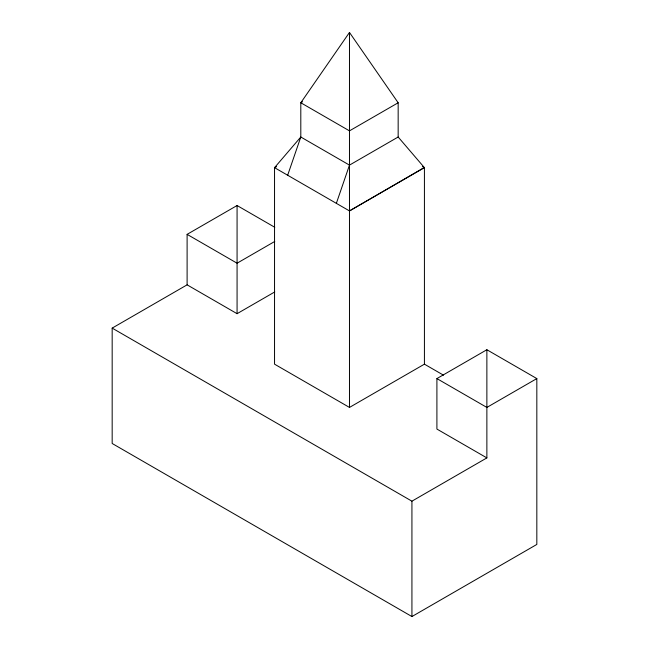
<?xml version="1.0" encoding="UTF-8"?>
<svg xmlns="http://www.w3.org/2000/svg" width="649" height="649" viewBox="0 0 649 649"><rect width="100%" height="100%" fill="white"/><g stroke="black" fill="none" stroke-linecap="round" stroke-linejoin="round"><path stroke-width="0.97" d="M287.669 175.238L300.803 137.012L300.803 102.761L349.478 32.45L398.162 102.761L398.162 137.012L424.422 167.661L424.422 364.162L349.478 407.426L274.543 364.162L274.543 167.661L300.803 137.012L349.478 165.114L398.162 137.012M336.352 203.348L349.478 165.114M274.543 167.661L276.287 166.655L274.543 167.661L349.478 210.925L424.219 167.539M302.539 101.755L300.803 102.761L349.478 130.863L398.162 102.761M486.872 349.738L486.872 457.902L436.907 429.062L436.907 378.586L486.872 349.738L536.828 378.586L536.828 544.438L411.928 616.55L112.172 443.486L112.172 328.11L187.107 284.838L187.107 234.362L237.072 205.522L274.762 227.28M274.762 241.444L237.072 263.21L187.107 234.362M349.478 210.925L424.422 167.661L422.467 166.525M187.107 284.838L237.072 313.686L274.762 291.928M536.828 378.586L486.872 407.426L436.907 378.586M112.172 328.11L411.928 501.174L486.872 457.902M424.422 364.162L443.502 375.179M411.928 501.174L411.928 616.55M349.478 32.45L349.478 407.426M237.072 205.522L237.072 313.686"/></g></svg>
